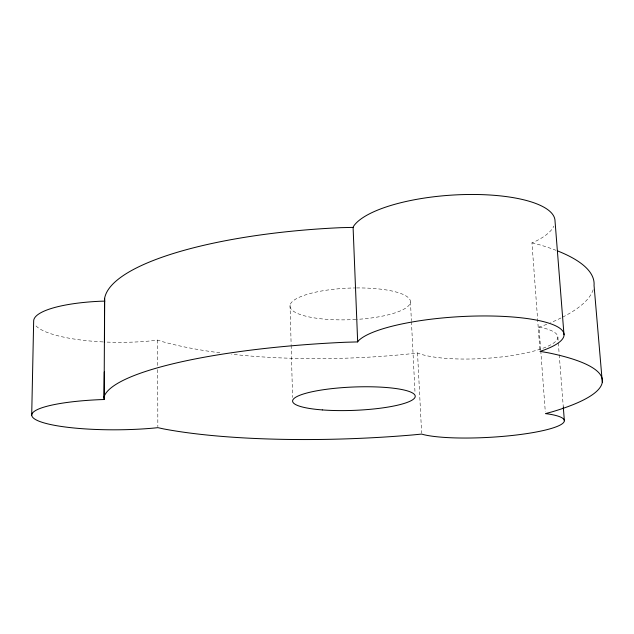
<?xml version="1.0" encoding="UTF-8"?>
<svg xmlns="http://www.w3.org/2000/svg" width="634" height="634" viewBox="0 0 634 634"><rect width="100%" height="100%" fill="white"/><g stroke="black" fill="none" stroke-linecap="round" stroke-linejoin="round"><path stroke-width="0.48" stroke-dasharray="3.17 2.38" d="M539.851 349.405L531.95 242.901L535.104 241.53A102.106 32.16 -3.8 0 0 553.886 226.084M540.691 349.699L539.011 327.081L544.923 325.012A245.041 65.318 -2.2 0 0 546.833 324.251M219.879 352.821A245.041 65.318 -2.2 0 1 163.096 341.813L157.628 340.086L154.189 340.537A83.926 20.708 0.4 0 1 103.865 341.964M539.011 327.081L541.61 327.572A74.099 16.864 -3.6 0 1 524.968 353.186A74.099 16.864 -3.6 0 1 419.05 353.598L417.529 352.948L409.477 353.907A245.041 65.318 -2.2 0 1 231.584 354.224M531.95 242.901L539.748 244.843A245.041 65.318 -2.2 0 1 555.955 250.295M557.857 337.074L558.245 341.995M558.316 342.978L559.164 353.812M559.236 354.794L563.293 406.973M540.762 350.681L545.288 411.648M417.529 352.948L421.634 433.093M410.452 301.966L411.395 320.693M411.442 321.676L415.016 392.636M290.047 305.216L291.133 344.46M291.157 345.443L292.591 397.439M157.628 340.086L157.692 365.667M157.7 369.606L157.842 426.674M593.17 289.698A245.041 65.318 -2.2 0 1 561.962 317.483M561.042 317.943A245.041 65.318 -2.2 0 1 550.574 322.722M102.938 341.916A83.926 20.708 0.4 0 1 34.87 324.529M356.514 287.939A60.285 15.818 -2.2 0 1 410.46 301.705A60.285 15.818 -2.2 0 1 356.791 319.401M355.856 319.457A60.285 15.818 -2.2 0 1 289.968 306.214A60.285 15.818 -2.2 0 1 354.691 287.955"/><path stroke-width="0.95" d="M103.881 397.47A249.582 48.295 -2.3 0 1 345.253 342.265L357.671 341.908L358.567 340.656A104.325 23.933 -3.4 0 1 504.125 316.445A104.325 23.933 -3.4 0 1 543.235 350.325L539.994 351.379L547.911 352.734A249.582 48.295 -2.3 0 1 551.485 412.013L545.438 413.614L548.069 413.947A75.264 12.395 -3.3 0 1 530.69 432.982A75.264 12.395 -3.3 0 1 423.219 434.536L421.681 434.076L413.495 434.876A249.582 48.295 -2.3 0 1 163.406 428.869L157.85 427.657L154.347 428.029A85.4 15.279 -0.4 0 1 36.281 419.946A85.4 15.279 -0.4 0 1 99.578 399.666L104.087 399.531L104.626 298.337A245.041 65.318 -2.2 0 1 340.933 227.669L353.09 227.384L353.946 225.712A102.106 32.16 -3.8 0 1 464.548 194.559A102.106 32.16 -3.8 0 1 555.019 220.965L563.998 334.784M104.087 399.531L104.293 371.976M104.515 342.455L104.626 298.337M31.7 415.135L33.665 321.121A83.926 20.708 0.4 0 1 100.402 301.237L104.824 301.126M602.3 382.167L594.042 285.379A245.041 65.318 -2.2 0 0 557.674 250.961M563.293 406.973L564.363 420.754M353.09 227.384L357.671 341.908M322.302 409.921A61.371 11.681 -2.3 0 0 415.215 396.575A61.371 11.681 -2.3 0 0 324.18 389.609A61.371 11.681 -2.3 0 0 322.302 409.921"/></g></svg>
